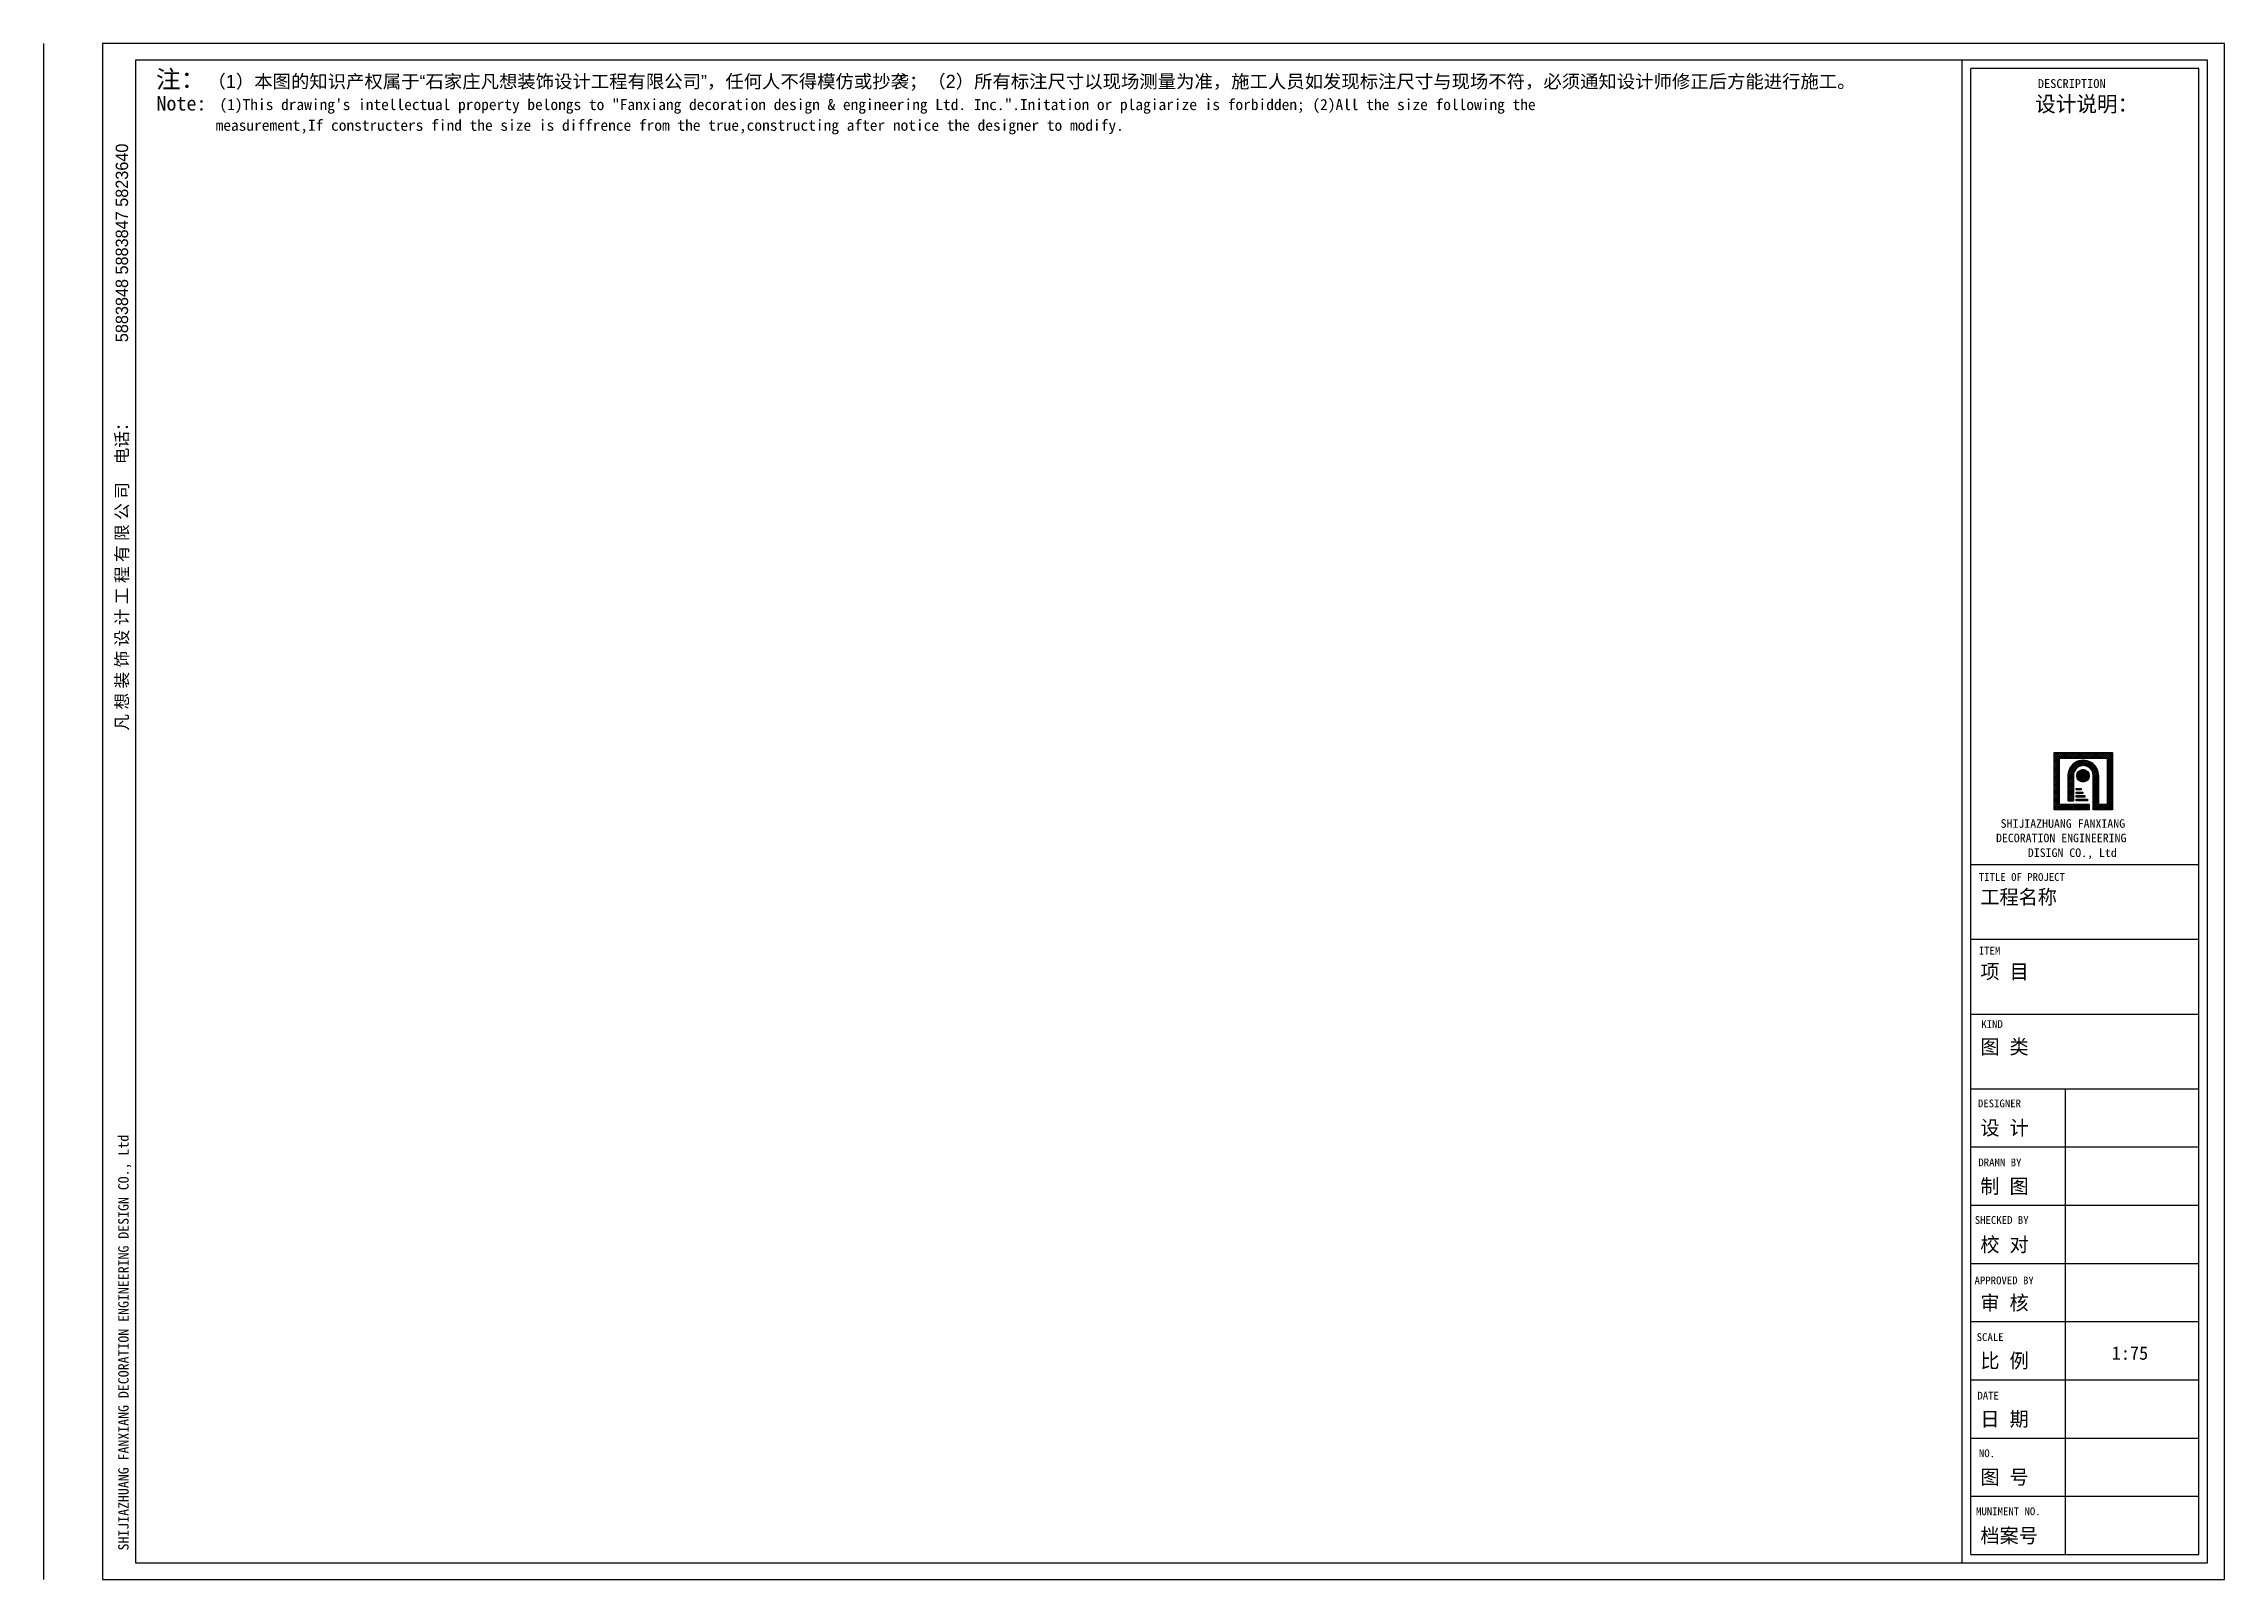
# Model space of a CAD drawing. Extents: x 23877 to 54234, y 21466 to 42845.
import ezdxf

# ---------------------------------------------------------------- set-up
doc = ezdxf.new("R2010")
doc.units = 0
doc.header["$LTSCALE"] = 500
doc.header["$MEASUREMENT"] = 0
doc.linetypes.add('DASHDOTX2', pattern=[50.8, 25.4, -12.7, 0, -12.7])
doc.layers.get('0').update_dxf_attribs({"linetype": 'CONTINUOUS'})
doc.layers.add('LAYER2', color=2, linetype='CONTINUOUS')
doc.styles.add('STYLE1', font='FZFSJW.TTF', dxfattribs={"height": 50})

msp = doc.modelspace()

# ---------------------------------------------------------------- hatches: boundary and pattern name
h = msp.add_hatch()
h.set_pattern_fill('ANSI37', color=2, scale=3.851754, angle=180, style=0)
h.set_pattern_definition([(44.4242, (52991.669, -846.232), (-13.619461, 13.348434), []), (135.5758, (52991.669, -846.232), (-13.619461, -13.348434), [])])
edge = h.paths.add_edge_path()
edge.add_line((52407, 32660), (52407, 32179))
edge.add_line((52407, 32179), (52677, 32179))
edge.add_line((52677, 32179), (52677, 32975))
edge.add_line((52677, 32975), (51865, 32975))
edge.add_line((51865, 32975), (51865, 32179))
edge.add_line((51865, 32179), (52350, 32179))
edge.add_line((52350, 32179), (52350, 32252))
edge.add_line((52350, 32252), (51941, 32252))
edge.add_line((51941, 32252), (51941, 32900))
edge.add_line((51941, 32900), (52602, 32900))
edge.add_line((52602, 32900), (52602, 32252))
edge.add_line((52602, 32252), (52482, 32252))
edge.add_line((52482, 32252), (52482, 32660))
edge.add_ellipse((52271, 32660), major_axis=(-212, 0), ratio=0.9801, start_angle=180, end_angle=360)
edge.add_line((52059, 32660), (52059, 32305))
edge.add_line((52059, 32305), (52134, 32305))
edge.add_line((52134, 32305), (52134, 32660))
edge.add_ellipse((52271, 32660), major_axis=(-137, 0), ratio=0.9801, start_angle=180, end_angle=360, ccw=False)
h = msp.add_hatch()
h.set_pattern_fill('ANSI37', color=2, scale=0.924421, angle=180, style=0)
h.set_pattern_definition([(44.424197, (52786.2352, 8529.5785), (-3.2686707, 3.2036242), []), (135.575803, (52786.2352, 8529.5785), (-3.2686707, -3.2036242), [])])
edge = h.paths.add_edge_path()
edge.add_ellipse((52267, 32654), major_axis=(-87.1, 0), ratio=0.9801, start_angle=0, end_angle=360)
h = msp.add_hatch()
h.set_pattern_fill('ANSI37', color=2, scale=3.851754, angle=180, style=0)
h.set_pattern_definition([(44.4242, (53036.434, 2670.417), (-13.619461, 13.348434), []), (135.5758, (53036.434, 2670.417), (-13.619461, -13.348434), [])])
h.paths.add_polyline_path([(52240, 32456), (52240, 32478), (52169, 32478), (52169, 32456)])
h.paths.add_polyline_path([(52266, 32405), (52266, 32426), (52169, 32426), (52169, 32405)])
h.paths.add_polyline_path([(52293, 32357), (52293, 32378), (52169, 32378), (52169, 32357)])
h.paths.add_polyline_path([(52169, 32327), (52169, 32305), (52328, 32305), (52328, 32327)])

# ---------------------------------------------------------------- linework, layer by layer
at = {"color": 5, "linetype": 'DASHDOTX2', "ltscale": 15}
msp.add_line((23877, 42845), (23877, 21466), dxfattribs=at)
at = {"color": 5}
for p, q in [((24697, 42845), (24697, 21466)), ((54234, 42845), (24697, 42845)), ((53998, 42845), (48328, 42845)), ((54234, 21466), (54234, 42845)), ((50704, 21813), (50704, 42498)), ((53880, 42498), (50704, 42498)), ((53880, 21813), (53880, 42498)), ((50704, 31420), (53880, 31420)), ((50704, 30378), (53880, 30378)), ((50704, 29336), (53880, 29336)), ((50704, 28297), (53880, 28297)), ((52023, 21813), (52023, 28297)), ((50704, 27486), (53880, 27486)), ((50704, 26676), (53880, 26676)), ((50704, 25865), (53880, 25865)), ((50704, 25055), (53880, 25055)), ((50704, 24245), (53880, 24245)), ((50704, 23434), (53880, 23434)), ((50704, 22624), (53880, 22624)), ((50704, 21813), (53880, 21813)), ((24697, 21466), (54234, 21466))]:
    msp.add_line(p, q, dxfattribs=at)
at = {"color": 1}
for p, q in [((25156, 42614), (25156, 21698)), ((53998, 42614), (25156, 42614)), ((53998, 21698), (53998, 42614)), ((25156, 21698), (53998, 21698))]:
    msp.add_line(p, q, dxfattribs=at)
at = {"color": 4}
msp.add_line((50586, 21698), (50586, 42614), dxfattribs=at)
at = {"color": 2}
for p, q in [((51865, 32179), (51865, 32975)), ((51865, 32975), (52677, 32975)), ((51941, 32252), (51941, 32900)), ((51941, 32900), (52602, 32900)), ((52602, 32900), (52602, 32252)), ((52677, 32975), (52677, 32179)), ((52059, 32305), (52059, 32660)), ((52134, 32660), (52134, 32305)), ((52407, 32179), (52407, 32660)), ((52482, 32660), (52482, 32252)), ((52350, 32252), (51941, 32252)), ((52059, 32305), (52134, 32305)), ((52169, 32478), (52240, 32478)), ((52169, 32456), (52169, 32478)), ((52240, 32456), (52169, 32456)), ((52169, 32405), (52169, 32426)), ((52169, 32426), (52266, 32426)), ((52266, 32405), (52169, 32405)), ((52169, 32357), (52169, 32378)), ((52169, 32378), (52293, 32378)), ((52293, 32357), (52169, 32357)), ((52169, 32305), (52169, 32327)), ((52169, 32327), (52328, 32327)), ((52328, 32305), (52169, 32305)), ((52240, 32478), (52240, 32456)), ((52266, 32426), (52266, 32405)), ((52293, 32378), (52293, 32357)), ((52328, 32327), (52328, 32305)), ((52350, 32252), (52350, 32179)), ((52602, 32252), (52482, 32252)), ((52350, 32179), (51865, 32179)), ((52677, 32179), (52407, 32179))]:
    msp.add_line(p, q, dxfattribs=at)
msp.add_ellipse((52267, 32654), major_axis=(-87.1, 0), ratio=0.9801, dxfattribs=at)
at = {"layer": 'LAYER2'}
for major_axis, start_param, end_param in [((-213, 0), 3.056851, 6.400666), ((-137, 0), 3.141593, 6.384496)]:
    msp.add_ellipse((52270, 32660), major_axis=major_axis, ratio=0.9801, start_param=start_param, end_param=end_param, dxfattribs=at)

# ---------------------------------------------------------------- texts
at = {"color": 2, "style": 'STYLE1', "width": 1.020304}
for s, height, p in [('注：', 247, (25441, 42227)), ('（1）本图的知识产权属于“石家庄凡想装饰设计工程有限公司”，任何人不得模仿或抄袭；（2）所有标注尺寸以现场测量为准，施工人员如发现标注尺寸与现场不符，必须通知设计师修正后方能进行施工。', 183.69, (26158, 42227))]:
    msp.add_text(s, height=height, dxfattribs=at).set_placement(p)
at = {"color": 2, "width": 1.020304}
for s, height, p in [('DESCRIPTION', 123.49, (51638, 42227)), ('设计说明：', 216.1, (51601, 41897)), ('SHIJIAZHUANG FANXIANG ', 118.91, (51119, 31929)), ('DECORATION ENGINEERING', 118.91, (51055, 31728)), ('DISIGN CO., Ltd', 118.91, (51498, 31523)), ('工程名称', 200.7, (50838, 30865)), ('项 目', 200.7, (50838, 29827)), ('图 类', 200.7, (50838, 28780)), ('设 计', 200.7, (50838, 27652)), ('制 图', 200.7, (50838, 26839)), ('校 对', 200.7, (50838, 26027)), ('审 核', 200.7, (50838, 25216)), ('比 例', 200.7, (50838, 24410)), ('日 期', 200.7, (50838, 23599)), ('图 号', 200.7, (50838, 22790)), ('档案号', 200.7, (50838, 21975))]:
    msp.add_text(s, height=height, dxfattribs=at).set_placement(p)
at = {"color": 5, "width": 1.020304}
for s, height, p in [('Note:', 200.7, (25447, 41914)), ('(1)This drawing\'s intellectual property belongs to "Fanxiang decoration design & engineering Ltd. Inc.".Initation or plagiarize is forbidden; (2)All the size following the ', 154.363, (26325, 41920)), ('      measurement,If constructers find the size is diffrence from the true,constructing after notice the designer to modify.', 154.363, (25628, 41632)), ('TITLE OF PROJECT', 108.05, (50815, 31190)), ('ITEM', 108.1, (50815, 30165)), ('KIND', 108.1, (50850, 29142)), ('DESIGNER', 108.1, (50803, 28038)), ('DRAMN BY', 108.1, (50809, 27217)), ('SHECKED BY', 108.1, (50759, 26415)), ('APPROVED BY', 108.05, (50756, 25574)), ('SCALE', 108.1, (50786, 24785)), ('DATE', 108.1, (50796, 23970)), ('NO.', 108.1, (50817, 23168)), ('MUNIMENT NO.', 108.05, (50777, 22360))]:
    msp.add_text(s, height=height, dxfattribs=at).set_placement(p)
at = {"color": 2, "style": 'STYLE1', "width": 0.9801}
for s, p in [('5883848 5883847 5823640', (25052, 38689)), ('凡 想 装 饰 设 计 工 程 有 限 公 司    电话：', (25052, 33283))]:
    msp.add_text(s, height=172.39, rotation=90, dxfattribs=at).set_placement(p)
at = {"color": 2, "width": 0.9801}
msp.add_text('SHIJIAZHUANG FANXIANG DECORATION ENGINEERING DESIGN CO., Ltd', height=144.68, rotation=90, dxfattribs=at).set_placement((25060, 21868))
at = {"color": 4, "insert": (52666, 24710), "char_height": 186.3, "width": 721.86, "attachment_point": 1}
msp.add_mtext('1:75', dxfattribs=at)

doc.saveas('drawing.dxf')
